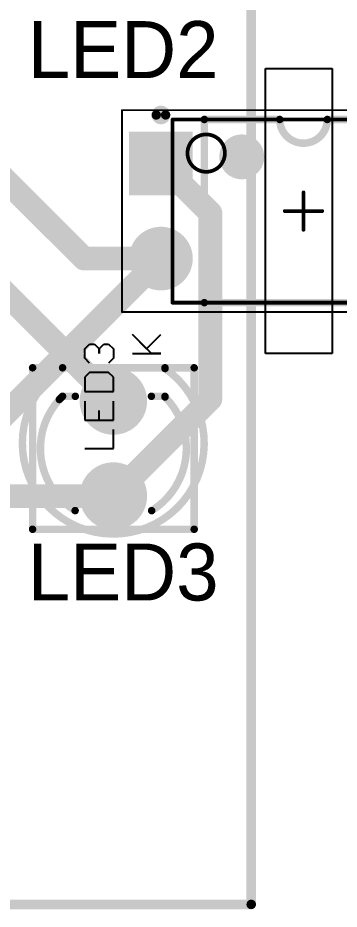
# Model space of a CAD drawing. Header units: millimetres. Extents: x 1.79 to 6.42, y 2.45 to 4.75.
# Drawn here: x 3.05 to 3.388, y 2.465 to 3.403 of the extents above; entities that cross this region are included whole.
import ezdxf

# ---------------------------------------------------------------- set-up
doc = ezdxf.new("R2010")
doc.units = ezdxf.units.MM
doc.header["$MEASUREMENT"] = 0
for name, color, linetype in [('BottomLayer', 5, 'Continuous'), ('BottomSolder', 6, 'Continuous'), ('Mechanical13', 56, 'Continuous'), ('Mechanical15', 56, 'Continuous'), ('MultiLayer', 9, 'Continuous'), ('PadHoleLayer', 156, 'Continuous'), ('TopLayer', 1, 'Continuous'), ('TopOverlay', 2, 'Continuous'), ('TopSolder', 216, 'Continuous')]:
    doc.layers.add(name, color=color, linetype=linetype)

# ---------------------------------------------------------------- blocks, each defined once
blk = doc.blocks.new('VISH_DIP_4_13')
at = {"layer": 'BottomLayer', "const_width": 0.02953}
for points in [[(0.13524, 0.05, 1), (0.16476, 0.05, 1)], [(-0.16476, -0.05, 1), (-0.13524, -0.05, 1)], [(0.13524, -0.05, 1), (0.16476, -0.05, 1)]]:
    blk.add_lwpolyline(points, format="xyb", close=True, dxfattribs=at)
at = {"layer": 'BottomLayer'}
blk.add_solid([(-0.17953, 0.02047), (-0.12047, 0.02047), (-0.17953, 0.07953), (-0.12047, 0.07953)], dxfattribs=at)
at = {"layer": 'BottomSolder', "const_width": 0.03353}
for points in [[(0.13324, 0.05, 1), (0.16676, 0.05, 1)], [(-0.16676, -0.05, 1), (-0.13324, -0.05, 1)], [(0.13324, -0.05, 1), (0.16676, -0.05, 1)]]:
    blk.add_lwpolyline(points, format="xyb", close=True, dxfattribs=at)
at = {"layer": 'BottomSolder'}
blk.add_solid([(-0.18353, 0.01647), (-0.11647, 0.01647), (-0.18353, 0.08353), (-0.11647, 0.08353)], dxfattribs=at)
at = {"layer": 'Mechanical13', "const_width": 0.00394}
for points in [[(-0.1378, 0.09646), (0.1378, 0.09646)], [(-0.1378, -0.09646), (-0.1378, 0.09646)], [(0.1378, -0.09646), (0.1378, 0.09646)], [(-0.1378, -0.09646), (0.1378, -0.09646)]]:
    blk.add_lwpolyline(points, dxfattribs=at)
at = {"layer": 'Mechanical13'}
for points, const_width in [([(-0.13878, 0.09646, 1), (-0.13681, 0.09646, 1)], 0.00197), ([(-0.13878, 0.09646, 1), (-0.13681, 0.09646, 1)], 0.00197), ([(0.13681, 0.09646, 1), (0.13878, 0.09646, 1)], 0.00197), ([(0.13681, 0.09646, 1), (0.13878, 0.09646, 1)], 0.00197), ([(-0.08268, 0.06102, 1), (-0.12205, 0.06102, 1)], 0.00394), ([(-0.12303, 0.06102, 1), (-0.12106, 0.06102, 1)], 0.00197), ([(-0.08366, 0.06102, 1), (-0.08169, 0.06102, 1)], 0.00197), ([(-0.13878, -0.09646, 1), (-0.13681, -0.09646, 1)], 0.00197), ([(-0.13878, -0.09646, 1), (-0.13681, -0.09646, 1)], 0.00197), ([(0.13681, -0.09646, 1), (0.13878, -0.09646, 1)], 0.00197), ([(0.13681, -0.09646, 1), (0.13878, -0.09646, 1)], 0.00197)]:
    blk.add_lwpolyline(points, format="xyb", close=True, dxfattribs=dict(at, const_width=const_width))
at = {"layer": 'Mechanical15'}
for points, const_width in [([(-0.19094, 0.1063), (0.19094, 0.1063)], 0.00197), ([(-0.19094, -0.1063), (-0.19094, 0.1063)], 0.00197), ([(0.19094, -0.1063), (0.19094, 0.1063)], 0.00197), ([(0, -0.01968), (0, 0.01969)], 0.00394), ([(-0.01968, 0), (0.01969, 0)], 0.00394), ([(-0.19094, -0.1063), (0.19094, -0.1063)], 0.00197)]:
    blk.add_lwpolyline(points, dxfattribs=dict(at, const_width=const_width))
for points, const_width in [([(-0.19144, 0.1063, 1), (-0.19045, 0.1063, 1)], 0.000984), ([(-0.19144, 0.1063, 1), (-0.19045, 0.1063, 1)], 0.000984), ([(0.19045, 0.1063, 1), (0.19144, 0.1063, 1)], 0.000984), ([(0.19045, 0.1063, 1), (0.19144, 0.1063, 1)], 0.000984), ([(-0.00098, 0.01969, 1), (0.00098, 0.01969, 1)], 0.00197), ([(-0.02067, 0, 1), (-0.0187, 0, 1)], 0.00197), ([(0.0187, 0, 1), (0.02067, 0, 1)], 0.00197), ([(-0.00098, -0.01968, 1), (0.00098, -0.01968, 1)], 0.00197), ([(-0.19144, -0.1063, 1), (-0.19045, -0.1063, 1)], 0.000984), ([(-0.19144, -0.1063, 1), (-0.19045, -0.1063, 1)], 0.000984), ([(0.19045, -0.1063, 1), (0.19144, -0.1063, 1)], 0.000984), ([(0.19045, -0.1063, 1), (0.19144, -0.1063, 1)], 0.000984)]:
    blk.add_lwpolyline(points, format="xyb", close=True, dxfattribs=dict(at, const_width=const_width))
at = {"layer": 'MultiLayer', "const_width": 0.02953}
for points in [[(0.13524, 0.05, 1), (0.16476, 0.05, 1)], [(-0.16476, -0.05, 1), (-0.13524, -0.05, 1)], [(0.13524, -0.05, 1), (0.16476, -0.05, 1)]]:
    blk.add_lwpolyline(points, format="xyb", close=True, dxfattribs=at)
at = {"layer": 'MultiLayer'}
blk.add_solid([(-0.17953, 0.02047), (-0.12047, 0.02047), (-0.17953, 0.07953), (-0.12047, 0.07953)], dxfattribs=at)
at = {"layer": 'PadHoleLayer', "const_width": 0.01772}
for points in [[(-0.15886, 0.05, 1), (-0.14114, 0.05, 1)], [(0.14114, 0.05, 1), (0.15886, 0.05, 1)], [(-0.15886, -0.05, 1), (-0.14114, -0.05, 1)], [(0.14114, -0.05, 1), (0.15886, -0.05, 1)]]:
    blk.add_lwpolyline(points, format="xyb", close=True, dxfattribs=at)
at = {"layer": 'TopLayer', "const_width": 0.02953}
for points in [[(0.13524, 0.05, 1), (0.16476, 0.05, 1)], [(-0.16476, -0.05, 1), (-0.13524, -0.05, 1)], [(0.13524, -0.05, 1), (0.16476, -0.05, 1)]]:
    blk.add_lwpolyline(points, format="xyb", close=True, dxfattribs=at)
at = {"layer": 'TopLayer'}
blk.add_solid([(-0.17953, 0.02047), (-0.12047, 0.02047), (-0.17953, 0.07953), (-0.12047, 0.07953)], dxfattribs=at)
at = {"layer": 'TopOverlay'}
for points, const_width in [([(-0.14508, 0.10118, 1), (-0.15492, 0.10118, 1)], 0.00984), ([(-0.15738, 0.10118, 1), (-0.15246, 0.10118, 1)], 0.00492), ([(-0.14754, 0.10118, 1), (-0.14262, 0.10118, 1)], 0.00492), ([(-0.1063, 0.09646, 1), (-0.10236, 0.09646, 1)], 0.00394), ([(-0.1063, 0.09646, 1), (-0.10236, 0.09646, 1)], 0.00394), ([(-0.02697, 0.09646, 1), (-0.02303, 0.09646, 1)], 0.00394), ([(-0.02697, 0.09646, 1), (-0.02303, 0.09646, 1)], 0.00394), ([(0.02303, 0.09646, 1), (0.02697, 0.09646, 1)], 0.00394), ([(0.02303, 0.09646, 1), (0.02697, 0.09646, 1)], 0.00394), ([(0.10236, 0.09646, 1), (0.1063, 0.09646, 1)], 0.00394), ([(0.10236, 0.09646, 1), (0.1063, 0.09646, 1)], 0.00394), ([(-0.05315, 0.05709, 1), (-0.07677, 0.05709, 1)], 0.02362), ([(-0.08268, 0.05709, 1), (-0.07087, 0.05709, 1)], 0.01181), ([(-0.05906, 0.05709, 1), (-0.04724, 0.05709, 1)], 0.01181), ([(-0.1063, -0.09646, 1), (-0.10236, -0.09646, 1)], 0.00394), ([(-0.1063, -0.09646, 1), (-0.10236, -0.09646, 1)], 0.00394), ([(0.10236, -0.09646, 1), (0.1063, -0.09646, 1)], 0.00394), ([(0.10236, -0.09646, 1), (0.1063, -0.09646, 1)], 0.00394)]:
    blk.add_lwpolyline(points, format="xyb", close=True, dxfattribs=dict(at, const_width=const_width))
at = {"layer": 'TopOverlay', "const_width": 0.00787}
for points in [[(-0.10433, 0.09646), (-0.025, 0.09646)], [(-0.10433, -0.09646), (-0.10433, 0.09646)], [(0.025, 0.09646), (0.10433, 0.09646)], [(0.10433, -0.09646), (0.10433, 0.09646)], [(-0.10433, -0.09646), (0.10433, -0.09646)]]:
    blk.add_lwpolyline(points, dxfattribs=at)
blk.add_lwpolyline([(0.025, 0.09646, -1), (-0.025, 0.09646)], format="xyb", dxfattribs=at)
at = {"layer": 'TopSolder', "const_width": 0.03353}
for points in [[(0.13324, 0.05, 1), (0.16676, 0.05, 1)], [(-0.16676, -0.05, 1), (-0.13324, -0.05, 1)], [(0.13324, -0.05, 1), (0.16676, -0.05, 1)]]:
    blk.add_lwpolyline(points, format="xyb", close=True, dxfattribs=at)
at = {"layer": 'TopSolder'}
blk.add_solid([(-0.18353, 0.01647), (-0.11647, 0.01647), (-0.18353, 0.08353), (-0.11647, 0.08353)], dxfattribs=at)
blk = doc.blocks.new('T____3___31')
at = {"layer": 'BottomLayer', "const_width": 0.0315}
for points in [[(-0.06575, 0, 1), (-0.03425, 0, 1)], [(0.03425, 0, 1), (0.06575, 0, 1)]]:
    blk.add_lwpolyline(points, format="xyb", close=True, dxfattribs=at)
at = {"layer": 'BottomSolder', "const_width": 0.0355}
for points in [[(-0.06775, 0, 1), (-0.03225, 0, 1)], [(0.03225, 0, 1), (0.06775, 0, 1)]]:
    blk.add_lwpolyline(points, format="xyb", close=True, dxfattribs=at)
at = {"layer": 'Mechanical13', "const_width": 0.00787}
for points in [[(-0.085, 0.085), (-0.085, -0.085)], [(-0.085, 0.085), (0.085, 0.085)], [(0.085, 0.085), (0.085, -0.085)], [(-0.085, -0.085), (0.085, -0.085)]]:
    blk.add_lwpolyline(points, dxfattribs=at)
at = {"layer": 'Mechanical13', "const_width": 0.00394}
for points in [[(-0.08697, 0.085, 1), (-0.08303, 0.085, 1)], [(-0.08697, 0.085, 1), (-0.08303, 0.085, 1)], [(0.08303, 0.085, 1), (0.08697, 0.085, 1)], [(0.08303, 0.085, 1), (0.08697, 0.085, 1)], [(-0.08697, -0.085, 1), (-0.08303, -0.085, 1)], [(-0.08697, -0.085, 1), (-0.08303, -0.085, 1)], [(0.08303, -0.085, 1), (0.08697, -0.085, 1)], [(0.08303, -0.085, 1), (0.08697, -0.085, 1)]]:
    blk.add_lwpolyline(points, format="xyb", close=True, dxfattribs=at)
at = {"layer": 'Mechanical15'}
for p, q in [((0, 0.02999), (0, 0)), ((0.04998, 0.02999), (0.02999, 0.02999)), ((0.02999, 0.02999), (0.02999, 0)), ((0.05998, 0.02999), (0.05998, 0)), ((0.07498, 0.02999), (0.05998, 0.02999)), ((0.07997, 0.02499), (0.07498, 0.02999)), ((0.08997, 0.02499), (0.09497, 0.02999)), ((0.09497, 0.02999), (0.10497, 0.02999)), ((0.10497, 0.02999), (0.10996, 0.02499)), ((0.07997, 0.005), (0.07997, 0.02499)), ((0.10996, 0.01999), (0.10497, 0.015)), ((0.10996, 0.02499), (0.10996, 0.01999)), ((0.02999, 0.015), (0.03999, 0.015)), ((0.10497, 0.015), (0.09997, 0.015)), ((0.09997, 0.015), (0.10497, 0.015)), ((0.10497, 0.015), (0.10996, 0.01)), ((0.10996, 0.01), (0.10996, 0.005)), ((0, 0), (0.01999, 0)), ((0.02999, 0), (0.04998, 0)), ((0.05998, 0), (0.07498, 0)), ((0.07498, 0), (0.07997, 0.005)), ((0.09497, 0), (0.08997, 0.005)), ((0.10497, 0), (0.09497, 0)), ((0.10996, 0.005), (0.10497, 0)), ((0.1, -0.02001), (0.1, -0.05)), ((0.1, -0.04), (0.11999, -0.02001)), ((0.11999, -0.02001), (0.105, -0.035)), ((0.105, -0.035), (0.11999, -0.05)), ((0.1, -0.05), (0.1, -0.04))]:
    blk.add_line(p, q, dxfattribs=at)
at = {"layer": 'Mechanical15', "const_width": 0.00787}
blk.add_lwpolyline([(0.08423, -0.05434, -3.239871), (0.085, 0.05345)], format="xyb", dxfattribs=at)
blk.add_lwpolyline([(0.085, 0.05345), (0.085, -0.05429)], dxfattribs=at)
at = {"layer": 'Mechanical15', "const_width": 0.00394}
for points in [[(0.08303, 0.05345, 1), (0.08697, 0.05345, 1)], [(0.08303, 0.05345, 1), (0.08697, 0.05345, 1)], [(0.08226, -0.05434, 1), (0.0862, -0.05434, 1)], [(0.08303, -0.05429, 1), (0.08697, -0.05429, 1)]]:
    blk.add_lwpolyline(points, format="xyb", close=True, dxfattribs=at)
at = {"layer": 'MultiLayer', "const_width": 0.0315}
for points in [[(-0.06575, 0, 1), (-0.03425, 0, 1)], [(0.03425, 0, 1), (0.06575, 0, 1)]]:
    blk.add_lwpolyline(points, format="xyb", close=True, dxfattribs=at)
at = {"layer": 'PadHoleLayer', "const_width": 0.01969}
for points in [[(-0.05984, 0, 1), (-0.04016, 0, 1)], [(0.04016, 0, 1), (0.05984, 0, 1)]]:
    blk.add_lwpolyline(points, format="xyb", close=True, dxfattribs=at)
at = {"layer": 'TopLayer', "const_width": 0.0315}
for points in [[(-0.06575, 0, 1), (-0.03425, 0, 1)], [(0.03425, 0, 1), (0.06575, 0, 1)]]:
    blk.add_lwpolyline(points, format="xyb", close=True, dxfattribs=at)
at = {"layer": 'TopOverlay'}
for p, q in [((0.1, -0.02001), (0.1, -0.05)), ((0.1, -0.04), (0.11999, -0.02001)), ((0.11999, -0.02001), (0.105, -0.035)), ((0.105, -0.035), (0.11999, -0.05)), ((0.1, -0.05), (0.1, -0.04))]:
    blk.add_line(p, q, dxfattribs=at)
at = {"layer": 'TopOverlay', "const_width": 0.00787}
for points in [[(-0.06538, 0.04024, -0.469851), (0.05164, 0.05681)], [(0.05429, -0.05429, -0.484456), (-0.06538, -0.04024)]]:
    blk.add_lwpolyline(points, format="xyb", dxfattribs=at)
for points in [[(0.05164, 0.05681), (0.055, 0.05345)], [(0.055, 0.05345), (0.055, 0.04)], [(0.055, -0.04), (0.055, -0.05429)]]:
    blk.add_lwpolyline(points, dxfattribs=at)
at = {"layer": 'TopOverlay', "const_width": 0.00394}
for points in [[(0.04967, 0.05681, 1), (0.05361, 0.05681, 1)], [(0.04967, 0.05681, 1), (0.05361, 0.05681, 1)], [(0.05303, 0.05345, 1), (0.05697, 0.05345, 1)], [(0.05303, 0.05345, 1), (0.05697, 0.05345, 1)], [(-0.06735, 0.04024, 1), (-0.06341, 0.04024, 1)], [(0.05303, 0.04, 1), (0.05697, 0.04, 1)], [(-0.06735, -0.04024, 1), (-0.06341, -0.04024, 1)], [(0.05303, -0.04, 1), (0.05697, -0.04, 1)], [(0.05232, -0.05429, 1), (0.05625, -0.05429, 1)], [(0.05303, -0.05429, 1), (0.05697, -0.05429, 1)]]:
    blk.add_lwpolyline(points, format="xyb", close=True, dxfattribs=at)
at = {"layer": 'TopSolder', "const_width": 0.0355}
for points in [[(-0.06775, 0, 1), (-0.03225, 0, 1)], [(0.03225, 0, 1), (0.06775, 0, 1)]]:
    blk.add_lwpolyline(points, format="xyb", close=True, dxfattribs=at)

msp = doc.modelspace()

# ---------------------------------------------------------------- linework, layer by layer
at = {"layer": 'BottomLayer', "const_width": 0.025}
for points in [[(2.93137, 3.3378), (3.11916, 3.15)], [(3.2, 3.25), (3.25203, 3.19797)], [(3.25203, 3.00203), (3.25203, 3.19797)], [(3, 2.95), (3.2, 3.15)], [(3.11916, 3.15), (3.2, 3.15)], [(3.15, 2.9), (3.25203, 3.00203)], [(2.91226, 2.89994), (3.14994, 2.89994)], [(3.14994, 2.89994), (3.15, 2.9)]]:
    msp.add_lwpolyline(points, dxfattribs=at)
at = {"layer": 'BottomLayer', "const_width": 0.0125}
for points in [[(3.19375, 3.25, 1), (3.20625, 3.25, 1)], [(3.24578, 3.19797, 1), (3.25828, 3.19797, 1)], [(3.24578, 3.19797, 1), (3.25828, 3.19797, 1)], [(3.11291, 3.15, 1), (3.12541, 3.15, 1)], [(3.11291, 3.15, 1), (3.12541, 3.15, 1)], [(3.19375, 3.15, 1), (3.20625, 3.15, 1)], [(3.19375, 3.15, 1), (3.20625, 3.15, 1)], [(3.24578, 3.00203, 1), (3.25828, 3.00203, 1)], [(3.24578, 3.00203, 1), (3.25828, 3.00203, 1)], [(3.14369, 2.89994, 1), (3.15619, 2.89994, 1)], [(3.14369, 2.89994, 1), (3.15619, 2.89994, 1)], [(3.14375, 2.9, 1), (3.15625, 2.9, 1)], [(3.14375, 2.9, 1), (3.15625, 2.9, 1)]]:
    msp.add_lwpolyline(points, format="xyb", close=True, dxfattribs=at)
at = {"layer": 'MultiLayer'}
for p, q in [((3.31, 3.05), (3.31, 3.35)), ((3.31, 3.35), (3.38, 3.35)), ((3.38, 3.35), (3.38, 3.05)), ((3.38, 3.05), (3.31, 3.05))]:
    msp.add_line(p, q, dxfattribs=at)
at = {"layer": 'TopLayer', "const_width": 0.025}
msp.add_lwpolyline([(3, 3.15), (3.15, 3)], dxfattribs=at)
at = {"layer": 'TopLayer', "const_width": 0.0125}
msp.add_lwpolyline([(3.14375, 3, 1), (3.15625, 3, 1)], format="xyb", close=True, dxfattribs=at)
at = {"layer": 'TopOverlay', "const_width": 0.01}
for points in [[(3.295, 2.47), (3.295, 4.72)], [(1.795, 2.47), (3.295, 2.47)]]:
    msp.add_lwpolyline(points, dxfattribs=at)
at = {"layer": 'TopOverlay', "const_width": 0.005}
msp.add_lwpolyline([(3.2925, 2.47, 1), (3.2975, 2.47, 1)], format="xyb", close=True, dxfattribs=at)
msp.add_lwpolyline([(3.2925, 2.47, 1), (3.2975, 2.47, 1)], format="xyb", close=True, dxfattribs=at)

# ---------------------------------------------------------------- block references
msp.add_blockref('VISH_DIP_4_13', (3.35, 3.2))
at = {"rotation": 90}
msp.add_blockref('T____3___31', (3.15, 2.95), dxfattribs=at)

# ---------------------------------------------------------------- texts
at = {"layer": 'TopOverlay'}
for s, p in [('LED2', (3.06, 3.34)), ('LED3', (3.06, 2.79))]:
    msp.add_text(s, height=0.06, dxfattribs=at).set_placement(p)

doc.saveas('drawing.dxf')
